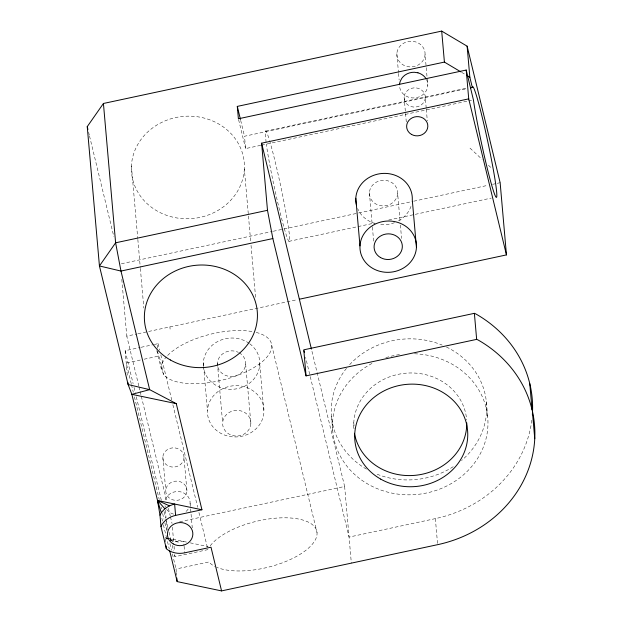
<?xml version="1.0" encoding="UTF-8"?>
<svg xmlns="http://www.w3.org/2000/svg" width="622" height="622" viewBox="0 0 622 622"><rect width="100%" height="100%" fill="white"/><g stroke="black" fill="none" stroke-linecap="round" stroke-linejoin="round"><path stroke-width="0.47" stroke-dasharray="3.11 2.33" d="M425.075 54.464A14.143 12.821 -5 0 1 403.328 65.007A14.143 12.821 -5 0 1 404.463 42.794A14.143 12.821 -5 0 1 425.075 54.464L427.788 85.509L427.135 88.822A14.143 12.821 -5 0 1 406.042 96.052L403.219 93.938A14.143 12.852 -4.8 0 1 399.534 85.572M154.334 344.456L158.097 343.655L156.76 350.217L161.285 368.947L163.71 374.708A56.571 23.69 -13.6 0 0 244.703 372.415A56.571 23.69 -13.6 0 0 256.147 332.405M161.285 368.947L162.63 362.377A56.571 23.69 -13.6 0 1 166.23 356.989M265.928 131.063L466.383 88.176M260.657 145.354L245.589 148.58L244.516 136.249L466.624 88.728M261.598 145.159L467.705 101.059M468.654 100.85L471.507 100.243M121.399 263.751L272.327 231.454M273.276 231.252L357.759 213.175M358.707 212.973L412.814 201.396M413.762 201.194L487.803 185.348M492.546 184.337L496.348 183.521M497.297 183.319L500.142 182.713M288.927 241.367L374.428 223.073M388.68 220.025L491.279 198.076M138.83 386.013L126.771 336.144L137.089 333.936M138.022 333.734L297.464 299.625M127.292 375.198L125.154 350.699L140.214 347.48M141.155 347.278L153.393 344.658M140.354 360.014L126.235 363.03L131.234 383.72M144.117 359.205L159.178 355.978L163.71 374.708M179.641 521.772L344.642 486.474L311.645 350.03M174.51 554.801L174.961 556.682L207.911 549.63L198.807 511.992M176.283 571.704L176.042 569.006L208.992 561.961A56.571 23.69 -13.6 0 0 215.01 566.525M531.81 420.223A123.747 112.154 -5 0 1 435.361 518.616L349.066 537.081L305.604 357.355M170.21 540.168L172.714 541.194L178.156 541.995L183.677 541.49L184.003 545.269M167.528 538.108L186.499 542.081M190.27 542.866L208.168 546.614M169.254 538.854L165.351 537.369L165.763 542.104M170.14 539.165L178.156 541.995M170.412 539.958L172.714 541.194M461.641 72.346L464.922 74.298M165.351 537.369L167.116 538.699M469.999 148.129L482.058 159.333M488.441 165.265L491.279 167.901M167.707 539.134L166.579 537.906L169.277 549.063M157.102 351.041L159.178 355.978M240.683 120.396L244.516 136.249M238.615 119.719L245.589 148.58M271.744 345.311L317.026 532.564M158.097 343.655L159.683 350.209M160.818 354.89L171.734 400.016M172.869 404.72L197.672 507.288M88.612 132.276L89.296 135.098M89.521 136.039L113.857 236.679M139.056 386.954L139.966 390.725M140.191 391.666L141.108 395.429M141.334 396.37L166.82 501.752M168.414 508.345L170.234 515.871M170.459 516.812L172.053 523.397M125.154 350.699L133.116 383.618M134.025 387.382L135.386 393.026M136.296 396.789L161.316 500.251M164.045 511.533L165.639 518.118M165.864 519.059L167.917 527.526M169.052 532.222L171.097 540.689M172.232 545.393L173.6 551.038M131.46 384.66L133.279 392.187M134.422 396.89L159.209 499.412M161.028 506.93L161.487 508.812M162.622 513.515L163.99 519.16M164.9 522.923L166.719 530.449M169.899 543.612L171.493 550.198M172.403 553.961L176.042 569.006M161.821 518.243L162.505 521.057M163.407 524.797L166.354 536.973M266.092 142.399L265.221 131.817A56.571 3.242 77.9 0 1 269.287 139.631M486.412 402.387L487.718 417.269M425.3 97.747A10.605 9.61 -5 0 1 408.988 105.647A10.605 9.61 -5 0 1 409.844 88.993A10.605 9.61 -5 0 1 425.3 97.747L426.226 108.298M426.303 109.254L427.314 120.761M404.121 97.18L406.306 122.114M396.836 53.71L398.477 72.51M398.562 73.45L399.137 80.036M435.361 518.616L437.554 543.706M397.637 193.465A14.143 12.821 -5 0 1 375.89 204A14.143 12.821 -5 0 1 377.033 181.795A14.143 12.821 -5 0 1 397.637 193.465L400.063 221.214M400.397 225.04L401.571 238.444M369.398 192.711L372.329 226.206M372.415 227.162L373.752 242.471M353.778 422.766L354.268 428.348M344.642 486.474L351.344 563.128M331.479 416.39L332.778 431.271M244.353 168.974A56.571 51.268 -5 0 1 157.366 211.13A56.571 51.268 -5 0 1 161.922 122.293A56.571 51.268 -5 0 1 244.353 168.974L250.689 241.468M251.031 245.34L255.681 298.498M259.771 364.43L263.938 412.059A28.285 25.634 -5 0 1 220.445 433.137A28.285 25.634 -5 0 1 222.723 388.719A28.285 25.634 -5 0 1 263.938 412.059M245.651 364.049L250.86 423.598A14.143 12.821 -5 0 1 229.121 434.133A14.143 12.821 -5 0 1 230.257 411.919A14.143 12.821 -5 0 1 250.86 423.598M217.42 363.295L222.629 422.836M203.301 362.921L203.549 365.775M203.635 366.731L207.468 410.551M190.13 503.408L192.268 527.868M184.019 457.738A10.605 9.61 -5 0 1 167.707 465.645A10.605 9.61 -5 0 1 168.562 448.983A10.605 9.61 -5 0 1 184.019 457.738L186.934 491.022A10.605 9.61 -5 0 1 170.622 498.922A10.605 9.61 -5 0 1 171.478 482.268A10.605 9.61 -5 0 1 186.934 491.022M169.915 326.915L170.109 329.147M184.089 546.217L184.664 552.841M172.387 527.199L173.717 542.415M174.051 546.217L174.463 550.975M174.798 554.777L174.961 556.682M176.36 572.605L176.594 575.303M162.84 457.17L165.755 490.455M165.374 510.25L166.035 517.784M166.362 521.547L167.1 530.014M131.405 165.957L137.75 238.451M137.835 239.416L140.284 267.452M140.37 268.416L143.838 308.046M121.803 279.356L126.771 336.144M446.441 347.014A77.781 70.496 -5 0 1 461.532 460.521M453.213 466.687A77.781 70.496 -5 0 1 375.742 473.692M366.444 469.112A77.781 70.496 -5 0 1 346.501 368.348M349.65 364.694A77.781 70.496 -5 0 1 442.149 345.086M414.509 353.77A77.781 70.496 -5 0 1 482.097 450.071A77.781 70.496 -5 0 1 358.529 477.743A77.781 70.496 -5 0 1 372.547 363.162M385.842 357.673A77.781 70.496 -5 0 1 400.988 354.377M269.583 140.626A56.571 3.242 77.9 0 1 287.488 221.409A56.571 3.242 77.9 0 1 283.515 225.677A56.571 3.242 77.9 0 1 266.302 144.149M210.259 545.797A56.571 23.69 -13.6 0 1 291.415 518.064A56.571 23.69 -13.6 0 1 301.802 553.215A56.571 23.69 -13.6 0 1 216.604 567.256M167.645 355.457A56.571 23.69 -13.6 0 1 254.095 331.93M165.304 499.754A12.728 11.538 -5 0 1 180.885 491.909A12.728 11.538 -5 0 1 189.764 505.655M188.132 509.13A12.728 11.538 -5 0 1 184.687 512.427M173.561 514.122A12.728 11.538 -5 0 1 166.525 509.193M165.46 507.171A12.728 11.538 -5 0 1 164.993 505.725M426.622 79.779A14.143 12.852 -4.8 0 1 427.788 85.509M410.971 206.411A28.285 25.634 -5 0 1 397.823 221.222M394.496 222.707A28.285 25.634 -5 0 1 379.047 224.371M375.463 223.617A28.285 25.634 -5 0 1 357.634 208.611M353.832 428.511A56.571 51.268 -5 0 1 406.547 373.138A56.571 51.268 -5 0 1 466.656 420.037M249.772 343.787A28.285 25.634 -5 0 1 244.749 386.145A28.285 25.634 -5 0 1 203.417 366.755M203.332 365.79A28.285 25.634 -5 0 1 218.384 341.175A28.285 25.634 -5 0 1 249.049 343.266M239.167 352.76A14.143 12.821 -5 0 1 238.296 374.833A14.143 12.821 -5 0 1 217.405 363.854A14.143 12.821 -5 0 1 238.374 352.34"/><path stroke-width="0.93" d="M160.981 526.554L159.994 515.203C162.599 509.309 168.531 505.569 174.619 504.038L175.614 515.389A21.21 19.228 -5 0 0 162.295 524.012L160.981 526.554L166.346 548.728L168.694 550.493A21.21 19.228 -5 0 0 184.664 552.841L210.998 547.204L221.564 590.9L437.639 544.67A123.747 112.154 -5 0 0 532.945 453.36A123.747 112.154 -5 0 0 477.968 339.923L476.654 339.379L306.063 375.882L272.856 238.56L267.491 210.306L261.621 143.177L468.724 98.867L466.205 70.045L238.389 118.786L237.301 106.401L444.411 62.091L460.816 71.857M158.198 503.268L131.864 394.348L128.116 384.551L99.434 265.959L87.243 126.631L103.423 103.477L441.698 31.1L467.122 46.176L500.142 182.713L506.456 254.903L299.353 299.221M470.426 87.912L472.331 87.508A56.571 3.242 77.9 0 1 489.747 151.037A56.571 3.242 77.9 0 1 493.16 190.052A56.571 3.242 77.9 0 1 473.404 99.839L466.205 70.045M267.491 210.306L115.614 242.805L99.434 265.959L120.979 271.06L272.856 238.56M532.362 414.571A123.747 112.154 -5 0 0 475.69 313.869L474.376 313.332L303.785 349.828L306.063 375.882M175.614 515.389L201.94 509.76L176.275 403.647L149.661 389.652L128.116 384.551L127.953 382.685M417.953 72.805L414.322 72.269A14.143 12.844 -4.9 0 0 401.765 78.356L400.203 81.42A14.143 12.852 -4.8 0 0 399.549 84.732M176.275 403.647L131.864 394.348L149.661 389.652L120.979 271.06L115.614 242.805L103.423 103.477M159.994 515.203L157.522 500.461L201.94 509.76M169.728 550.921L177.146 581.601L221.564 590.9M161.3 512.652L157.522 500.461L169.409 505.818M466.562 75.27L469.843 77.221L472.331 87.508M157.522 500.461L164.869 508.765M468.724 98.867L506.456 254.903M261.621 143.177L311.42 349.09M304.01 350.769L304.469 352.651M237.301 106.401L240.457 119.463M87.243 126.631L87.927 129.454M532.479 412.689L534.757 438.743M529.757 383.541L532.035 409.587M467.122 46.176L469.843 77.221M474.376 313.332L476.654 339.379M441.698 31.1L444.411 62.091M416.445 247.432A28.285 25.634 -5 0 0 375.229 224.091A28.285 25.634 -5 0 0 372.951 268.51A28.285 25.634 -5 0 0 416.445 247.432L412.277 199.794A28.285 25.634 -5 0 0 381.659 173.515A28.285 25.634 -5 0 0 356.429 204.949M355.807 198.286L359.975 245.923M176.827 578.001L177.146 581.601M166.097 545.891L166.346 548.728M417.953 72.805A14.143 12.852 -4.8 0 1 426.226 79.033M466.78 422.921A56.571 51.268 -5 0 1 415.014 475.325A56.571 51.268 -5 0 1 354.431 433.285M170.389 359.982A56.571 51.268 -5 0 0 257.376 317.834A56.571 51.268 -5 0 0 174.945 271.145A56.571 51.268 -5 0 0 170.389 359.982M173.274 543.939A12.728 11.538 -5 0 0 192.843 534.453A12.728 11.538 -5 0 0 174.3 523.949A12.728 11.538 -5 0 0 173.274 543.939M411.507 134.422A10.605 9.61 -5 0 0 427.819 126.515A10.605 9.61 -5 0 0 412.363 117.768A10.605 9.61 -5 0 0 411.507 134.422M380.711 479.103A56.571 51.268 -5 0 0 467.697 436.947A56.571 51.268 -5 0 0 385.267 390.266A56.571 51.268 -5 0 0 380.711 479.103M380.578 257.594A14.143 12.821 -5 0 0 402.325 247.051A14.143 12.821 -5 0 0 381.721 235.38A14.143 12.821 -5 0 0 380.578 257.594"/></g></svg>
